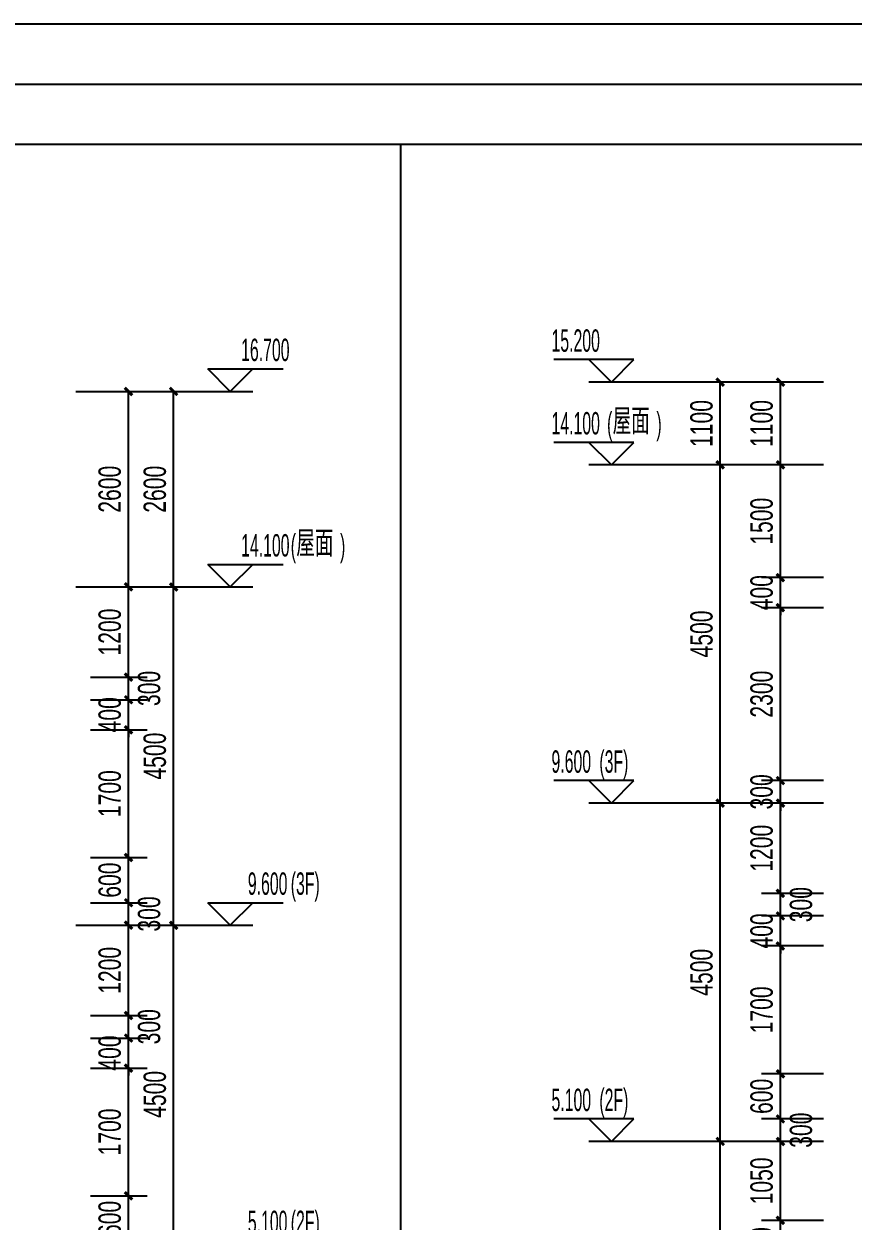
# Model space of a CAD drawing. Extents: x -483182 to 812890, y -390528 to -214858.
# Drawn here: x -173496 to -162465, y -345316 to -329392 of the extents above; entities that cross this region are included whole.
import ezdxf

# ---------------------------------------------------------------- set-up
doc = ezdxf.new("R2010")
doc.units = 0
doc.header["$LTSCALE"] = 1000
doc.header["$MEASUREMENT"] = 0
for name, color, linetype in [('01-标注_尺寸', 124, 'Continuous'), ('01-标注_标高', 200, 'Continuous'), ('01-标注_轴线坐标', 132, 'Continuous'), ('02-TEXT_标注', 130, 'Continuous'), ('A-0-图名图例', 2, 'Continuous')]:
    doc.layers.add(name, color=color, linetype=linetype)
doc.styles.add('_TCH_DIM', font='ros.shx', dxfattribs={"width": 0.75, "bigfont": 'jd.shx'})
doc.styles.add('_TCH_DIM_T3', font='ros.shx', dxfattribs={"width": 0.705882, "bigfont": 'jd.shx'})
doc.dimstyles.new('_TCH_ARCH&&100', dxfattribs={"dimtxt": 297.5, "dimasz": 100, "dimexe": 250, "dimexo": 300, "dimgap": 100, "dimtad": 1, "dimdec": 0, "dimzin": 0, "dimdsep": 46, "dimtxsty": '_TCH_DIM_T3', "dimblk": 'ARCHTICK', "dimcen": 0.09, "dimclrt": 7, "dimazin": 2, "dimtfac": 1, "dimtdec": 0, "dimtix": 1, "dimtmove": 2, "dimatfit": 3, "dimfxl": 0, "dimtolj": 1, "dimtzin": 0, "dimarcsym": 0})

# ---------------------------------------------------------------- blocks, each defined once
blk = doc.blocks.new('_ArchTick')
at = {"color": 0, "linetype": 'ByBlock', "const_width": 0.4}
blk.add_lwpolyline([(-0.5, -0.5), (0.5, 0.5)], dxfattribs=at)
blk = doc.blocks.new('*D1907')
at = {"layer": '01-标注_尺寸', "color": 0, "lineweight": -2, "transparency": 16777216}
for p, q in [((-163423, -344257), (-164482, -344257)), ((-164232, -349357), (-164232, -344257)), ((-163423, -349357), (-164482, -349357))]:
    blk.add_line(p, q, dxfattribs=at)
at = {"layer": 'Defpoints', "color": 0, "transparency": 16777216}
for p in [(-164232, -344257), (-163123, -344257), (-163123, -349357)]:
    blk.add_point(p, dxfattribs=at)
at = {"layer": '01-标注_尺寸', "color": 0, "lineweight": -2, "transparency": 16777216, "xscale": 100, "yscale": 100, "zscale": 100}
for p, rotation in [((-164232, -344257), 90), ((-164232, -349357), 270)]:
    blk.add_blockref('_ArchTick', p, dxfattribs=dict(at, rotation=rotation))
at = {"layer": '01-标注_尺寸', "color": 7, "transparency": 16777216, "insert": (-164481, -346807), "char_height": 297.5, "attachment_point": 5, "rotation": 90, "style": '_TCH_DIM_T3'}
blk.add_mtext('\\A1;5100', dxfattribs=at)
blk = doc.blocks.new('*D1908')
at = {"layer": '01-标注_尺寸', "color": 0, "lineweight": -2, "transparency": 16777216}
for p, q in [((-163423, -339757), (-164482, -339757)), ((-164232, -344257), (-164232, -339757)), ((-163423, -344257), (-164482, -344257))]:
    blk.add_line(p, q, dxfattribs=at)
at = {"layer": 'Defpoints', "color": 0, "transparency": 16777216}
for p in [(-164232, -339757), (-163123, -339757), (-163123, -344257)]:
    blk.add_point(p, dxfattribs=at)
at = {"layer": '01-标注_尺寸', "color": 0, "lineweight": -2, "transparency": 16777216, "xscale": 100, "yscale": 100, "zscale": 100}
for p, rotation in [((-164232, -339757), 90), ((-164232, -344257), 270)]:
    blk.add_blockref('_ArchTick', p, dxfattribs=dict(at, rotation=rotation))
at = {"layer": '01-标注_尺寸', "color": 7, "transparency": 16777216, "insert": (-164481, -342007), "char_height": 297.5, "attachment_point": 5, "rotation": 90, "style": '_TCH_DIM_T3'}
blk.add_mtext('\\A1;4500', dxfattribs=at)
blk = doc.blocks.new('*D1909')
at = {"layer": '01-标注_尺寸', "color": 0, "lineweight": -2, "transparency": 16777216}
for p, q in [((-163423, -335257), (-164482, -335257)), ((-164232, -339757), (-164232, -335257)), ((-163423, -339757), (-164482, -339757))]:
    blk.add_line(p, q, dxfattribs=at)
at = {"layer": 'Defpoints', "color": 0, "transparency": 16777216}
for p in [(-164232, -335257), (-163123, -335257), (-163123, -339757)]:
    blk.add_point(p, dxfattribs=at)
at = {"layer": '01-标注_尺寸', "color": 0, "lineweight": -2, "transparency": 16777216, "xscale": 100, "yscale": 100, "zscale": 100}
for p, rotation in [((-164232, -335257), 90), ((-164232, -339757), 270)]:
    blk.add_blockref('_ArchTick', p, dxfattribs=dict(at, rotation=rotation))
at = {"layer": '01-标注_尺寸', "color": 7, "transparency": 16777216, "insert": (-164481, -337507), "char_height": 297.5, "attachment_point": 5, "rotation": 90, "style": '_TCH_DIM_T3'}
blk.add_mtext('\\A1;4500', dxfattribs=at)
blk = doc.blocks.new('*D1910')
at = {"layer": '01-标注_尺寸', "color": 0, "lineweight": -2, "transparency": 16777216}
for p, q in [((-163423, -334157), (-164482, -334157)), ((-164232, -335257), (-164232, -334157)), ((-163423, -335257), (-164482, -335257))]:
    blk.add_line(p, q, dxfattribs=at)
at = {"layer": 'Defpoints', "color": 0, "transparency": 16777216}
for p in [(-164232, -334157), (-163123, -334157), (-163123, -335257)]:
    blk.add_point(p, dxfattribs=at)
at = {"layer": '01-标注_尺寸', "color": 0, "lineweight": -2, "transparency": 16777216, "xscale": 100, "yscale": 100, "zscale": 100}
for p, rotation in [((-164232, -334157), 90), ((-164232, -335257), 270)]:
    blk.add_blockref('_ArchTick', p, dxfattribs=dict(at, rotation=rotation))
at = {"layer": '01-标注_尺寸', "color": 7, "transparency": 16777216, "insert": (-164481, -334707), "char_height": 297.5, "attachment_point": 5, "rotation": 90, "style": '_TCH_DIM_T3'}
blk.add_mtext('\\A1;1100', dxfattribs=at)
blk = doc.blocks.new('*D1915')
at = {"layer": '01-标注_尺寸', "color": 0, "lineweight": -2, "transparency": 16777216}
for p, q in [((-162859, -345307), (-163682, -345307)), ((-163432, -345957), (-163432, -345307)), ((-162859, -345957), (-163682, -345957))]:
    blk.add_line(p, q, dxfattribs=at)
at = {"layer": 'Defpoints', "color": 0, "transparency": 16777216}
for p in [(-163432, -345307), (-162559, -345307), (-162559, -345957)]:
    blk.add_point(p, dxfattribs=at)
at = {"layer": '01-标注_尺寸', "color": 0, "lineweight": -2, "transparency": 16777216, "xscale": 100, "yscale": 100, "zscale": 100}
for p, rotation in [((-163432, -345307), 90), ((-163432, -345957), 270)]:
    blk.add_blockref('_ArchTick', p, dxfattribs=dict(at, rotation=rotation))
at = {"layer": '01-标注_尺寸', "color": 7, "transparency": 16777216, "insert": (-163681, -345632), "char_height": 297.5, "attachment_point": 5, "rotation": 90, "style": '_TCH_DIM_T3'}
blk.add_mtext('\\A1;650', dxfattribs=at)
blk = doc.blocks.new('*D1916')
at = {"layer": '01-标注_尺寸', "color": 0, "lineweight": -2, "transparency": 16777216}
for p, q in [((-162859, -344257), (-163682, -344257)), ((-163432, -345307), (-163432, -344257)), ((-162859, -345307), (-163682, -345307))]:
    blk.add_line(p, q, dxfattribs=at)
at = {"layer": 'Defpoints', "color": 0, "transparency": 16777216}
for p in [(-163432, -344257), (-162559, -344257), (-162559, -345307)]:
    blk.add_point(p, dxfattribs=at)
at = {"layer": '01-标注_尺寸', "color": 0, "lineweight": -2, "transparency": 16777216, "xscale": 100, "yscale": 100, "zscale": 100}
for p, rotation in [((-163432, -344257), 90), ((-163432, -345307), 270)]:
    blk.add_blockref('_ArchTick', p, dxfattribs=dict(at, rotation=rotation))
at = {"layer": '01-标注_尺寸', "color": 7, "transparency": 16777216, "insert": (-163681, -344782), "char_height": 297.5, "attachment_point": 5, "rotation": 90, "style": '_TCH_DIM_T3'}
blk.add_mtext('\\A1;1050', dxfattribs=at)
blk = doc.blocks.new('*D1917')
at = {"layer": '01-标注_尺寸', "color": 0, "lineweight": -2, "transparency": 16777216}
for p, q in [((-162859, -343957), (-163682, -343957)), ((-163432, -344257), (-163432, -343957)), ((-162859, -344257), (-163682, -344257))]:
    blk.add_line(p, q, dxfattribs=at)
at = {"layer": 'Defpoints', "color": 0, "transparency": 16777216}
for p in [(-163432, -343957), (-162559, -343957), (-162559, -344257)]:
    blk.add_point(p, dxfattribs=at)
at = {"layer": '01-标注_尺寸', "color": 0, "lineweight": -2, "transparency": 16777216, "xscale": 100, "yscale": 100, "zscale": 100}
for p, rotation in [((-163432, -343957), 90), ((-163432, -344257), 270)]:
    blk.add_blockref('_ArchTick', p, dxfattribs=dict(at, rotation=rotation))
at = {"layer": '01-标注_尺寸', "color": 7, "transparency": 16777216, "insert": (-163157, -344107), "char_height": 297.5, "attachment_point": 5, "rotation": 90, "style": '_TCH_DIM_T3'}
blk.add_mtext('\\A1;300', dxfattribs=at)
blk = doc.blocks.new('*D1918')
at = {"layer": '01-标注_尺寸', "color": 0, "lineweight": -2, "transparency": 16777216}
for p, q in [((-162859, -343357), (-163682, -343357)), ((-163432, -343957), (-163432, -343357)), ((-162859, -343957), (-163682, -343957))]:
    blk.add_line(p, q, dxfattribs=at)
at = {"layer": 'Defpoints', "color": 0, "transparency": 16777216}
for p in [(-163432, -343357), (-162559, -343357), (-162559, -343957)]:
    blk.add_point(p, dxfattribs=at)
at = {"layer": '01-标注_尺寸', "color": 0, "lineweight": -2, "transparency": 16777216, "xscale": 100, "yscale": 100, "zscale": 100}
for p, rotation in [((-163432, -343357), 90), ((-163432, -343957), 270)]:
    blk.add_blockref('_ArchTick', p, dxfattribs=dict(at, rotation=rotation))
at = {"layer": '01-标注_尺寸', "color": 7, "transparency": 16777216, "insert": (-163681, -343657), "char_height": 297.5, "attachment_point": 5, "rotation": 90, "style": '_TCH_DIM_T3'}
blk.add_mtext('\\A1;600', dxfattribs=at)
blk = doc.blocks.new('*D1919')
at = {"layer": '01-标注_尺寸', "color": 0, "lineweight": -2, "transparency": 16777216}
for p, q in [((-162859, -341657), (-163682, -341657)), ((-163432, -343357), (-163432, -341657)), ((-162859, -343357), (-163682, -343357))]:
    blk.add_line(p, q, dxfattribs=at)
at = {"layer": 'Defpoints', "color": 0, "transparency": 16777216}
for p in [(-163432, -341657), (-162559, -341657), (-162559, -343357)]:
    blk.add_point(p, dxfattribs=at)
at = {"layer": '01-标注_尺寸', "color": 0, "lineweight": -2, "transparency": 16777216, "xscale": 100, "yscale": 100, "zscale": 100}
for p, rotation in [((-163432, -341657), 90), ((-163432, -343357), 270)]:
    blk.add_blockref('_ArchTick', p, dxfattribs=dict(at, rotation=rotation))
at = {"layer": '01-标注_尺寸', "color": 7, "transparency": 16777216, "insert": (-163681, -342507), "char_height": 297.5, "attachment_point": 5, "rotation": 90, "style": '_TCH_DIM_T3'}
blk.add_mtext('\\A1;1700', dxfattribs=at)
blk = doc.blocks.new('*D1920')
at = {"layer": '01-标注_尺寸', "color": 0, "lineweight": -2, "transparency": 16777216}
for p, q in [((-163432, -341257), (-163432, -341157)), ((-162859, -341257), (-163682, -341257)), ((-163432, -341657), (-163432, -341257)), ((-162859, -341657), (-163682, -341657)), ((-163432, -341657), (-163432, -341757))]:
    blk.add_line(p, q, dxfattribs=at)
at = {"layer": 'Defpoints', "color": 0, "transparency": 16777216}
for p in [(-163432, -341257), (-162559, -341257), (-162559, -341657)]:
    blk.add_point(p, dxfattribs=at)
at = {"layer": '01-标注_尺寸', "color": 0, "lineweight": -2, "transparency": 16777216, "xscale": 100, "yscale": 100, "zscale": 100}
for p, rotation in [((-163432, -341257), 270), ((-163432, -341657), 90)]:
    blk.add_blockref('_ArchTick', p, dxfattribs=dict(at, rotation=rotation))
at = {"layer": '01-标注_尺寸', "color": 7, "transparency": 16777216, "insert": (-163681, -341457), "char_height": 297.5, "attachment_point": 5, "rotation": 90, "style": '_TCH_DIM_T3'}
blk.add_mtext('\\A1;400', dxfattribs=at)
blk = doc.blocks.new('*D1921')
at = {"layer": '01-标注_尺寸', "color": 0, "lineweight": -2, "transparency": 16777216}
for p, q in [((-162859, -340957), (-163682, -340957)), ((-163432, -341257), (-163432, -340957)), ((-162859, -341257), (-163682, -341257))]:
    blk.add_line(p, q, dxfattribs=at)
at = {"layer": 'Defpoints', "color": 0, "transparency": 16777216}
for p in [(-163432, -340957), (-162559, -340957), (-162559, -341257)]:
    blk.add_point(p, dxfattribs=at)
at = {"layer": '01-标注_尺寸', "color": 0, "lineweight": -2, "transparency": 16777216, "xscale": 100, "yscale": 100, "zscale": 100}
for p, rotation in [((-163432, -340957), 90), ((-163432, -341257), 270)]:
    blk.add_blockref('_ArchTick', p, dxfattribs=dict(at, rotation=rotation))
at = {"layer": '01-标注_尺寸', "color": 7, "transparency": 16777216, "insert": (-163157, -341107), "char_height": 297.5, "attachment_point": 5, "rotation": 90, "style": '_TCH_DIM_T3'}
blk.add_mtext('\\A1;300', dxfattribs=at)
blk = doc.blocks.new('*D1922')
at = {"layer": '01-标注_尺寸', "color": 0, "lineweight": -2, "transparency": 16777216}
for p, q in [((-162859, -339757), (-163682, -339757)), ((-163432, -340957), (-163432, -339757)), ((-162859, -340957), (-163682, -340957))]:
    blk.add_line(p, q, dxfattribs=at)
at = {"layer": 'Defpoints', "color": 0, "transparency": 16777216}
for p in [(-163432, -339757), (-162559, -339757), (-162559, -340957)]:
    blk.add_point(p, dxfattribs=at)
at = {"layer": '01-标注_尺寸', "color": 0, "lineweight": -2, "transparency": 16777216, "xscale": 100, "yscale": 100, "zscale": 100}
for p, rotation in [((-163432, -339757), 90), ((-163432, -340957), 270)]:
    blk.add_blockref('_ArchTick', p, dxfattribs=dict(at, rotation=rotation))
at = {"layer": '01-标注_尺寸', "color": 7, "transparency": 16777216, "insert": (-163681, -340357), "char_height": 297.5, "attachment_point": 5, "rotation": 90, "style": '_TCH_DIM_T3'}
blk.add_mtext('\\A1;1200', dxfattribs=at)
blk = doc.blocks.new('*D1923')
at = {"layer": '01-标注_尺寸', "color": 0, "lineweight": -2, "transparency": 16777216}
for p, q in [((-162859, -339457), (-163682, -339457)), ((-163432, -339457), (-163432, -339357)), ((-163432, -339757), (-163432, -339457)), ((-162859, -339757), (-163682, -339757)), ((-163432, -339757), (-163432, -339857))]:
    blk.add_line(p, q, dxfattribs=at)
at = {"layer": 'Defpoints', "color": 0, "transparency": 16777216}
for p in [(-163432, -339457), (-162559, -339457), (-162559, -339757)]:
    blk.add_point(p, dxfattribs=at)
at = {"layer": '01-标注_尺寸', "color": 0, "lineweight": -2, "transparency": 16777216, "xscale": 100, "yscale": 100, "zscale": 100}
for p, rotation in [((-163432, -339457), 270), ((-163432, -339757), 90)]:
    blk.add_blockref('_ArchTick', p, dxfattribs=dict(at, rotation=rotation))
at = {"layer": '01-标注_尺寸', "color": 7, "transparency": 16777216, "insert": (-163681, -339607), "char_height": 297.5, "attachment_point": 5, "rotation": 90, "style": '_TCH_DIM_T3'}
blk.add_mtext('\\A1;300', dxfattribs=at)
blk = doc.blocks.new('*D1924')
at = {"layer": '01-标注_尺寸', "color": 0, "lineweight": -2, "transparency": 16777216}
for p, q in [((-162859, -337157), (-163682, -337157)), ((-163432, -339457), (-163432, -337157)), ((-162859, -339457), (-163682, -339457))]:
    blk.add_line(p, q, dxfattribs=at)
at = {"layer": 'Defpoints', "color": 0, "transparency": 16777216}
for p in [(-163432, -337157), (-162559, -337157), (-162559, -339457)]:
    blk.add_point(p, dxfattribs=at)
at = {"layer": '01-标注_尺寸', "color": 0, "lineweight": -2, "transparency": 16777216, "xscale": 100, "yscale": 100, "zscale": 100}
for p, rotation in [((-163432, -337157), 90), ((-163432, -339457), 270)]:
    blk.add_blockref('_ArchTick', p, dxfattribs=dict(at, rotation=rotation))
at = {"layer": '01-标注_尺寸', "color": 7, "transparency": 16777216, "insert": (-163681, -338307), "char_height": 297.5, "attachment_point": 5, "rotation": 90, "style": '_TCH_DIM_T3'}
blk.add_mtext('\\A1;2300', dxfattribs=at)
blk = doc.blocks.new('*D1925')
at = {"layer": '01-标注_尺寸', "color": 0, "lineweight": -2, "transparency": 16777216}
for p, q in [((-162859, -336757), (-163682, -336757)), ((-163432, -336757), (-163432, -336657)), ((-163432, -337157), (-163432, -336757)), ((-162859, -337157), (-163682, -337157)), ((-163432, -337157), (-163432, -337257))]:
    blk.add_line(p, q, dxfattribs=at)
at = {"layer": 'Defpoints', "color": 0, "transparency": 16777216}
for p in [(-163432, -336757), (-162559, -336757), (-162559, -337157)]:
    blk.add_point(p, dxfattribs=at)
at = {"layer": '01-标注_尺寸', "color": 0, "lineweight": -2, "transparency": 16777216, "xscale": 100, "yscale": 100, "zscale": 100}
for p, rotation in [((-163432, -336757), 270), ((-163432, -337157), 90)]:
    blk.add_blockref('_ArchTick', p, dxfattribs=dict(at, rotation=rotation))
at = {"layer": '01-标注_尺寸', "color": 7, "transparency": 16777216, "insert": (-163681, -336957), "char_height": 297.5, "attachment_point": 5, "rotation": 90, "style": '_TCH_DIM_T3'}
blk.add_mtext('\\A1;400', dxfattribs=at)
blk = doc.blocks.new('*D1926')
at = {"layer": '01-标注_尺寸', "color": 0, "lineweight": -2, "transparency": 16777216}
for p, q in [((-162859, -335257), (-163682, -335257)), ((-163432, -336757), (-163432, -335257)), ((-162859, -336757), (-163682, -336757))]:
    blk.add_line(p, q, dxfattribs=at)
at = {"layer": 'Defpoints', "color": 0, "transparency": 16777216}
for p in [(-163432, -335257), (-162559, -335257), (-162559, -336757)]:
    blk.add_point(p, dxfattribs=at)
at = {"layer": '01-标注_尺寸', "color": 0, "lineweight": -2, "transparency": 16777216, "xscale": 100, "yscale": 100, "zscale": 100}
for p, rotation in [((-163432, -335257), 90), ((-163432, -336757), 270)]:
    blk.add_blockref('_ArchTick', p, dxfattribs=dict(at, rotation=rotation))
at = {"layer": '01-标注_尺寸', "color": 7, "transparency": 16777216, "insert": (-163681, -336007), "char_height": 297.5, "attachment_point": 5, "rotation": 90, "style": '_TCH_DIM_T3'}
blk.add_mtext('\\A1;1500', dxfattribs=at)
blk = doc.blocks.new('*D1927')
at = {"layer": '01-标注_尺寸', "color": 0, "lineweight": -2, "transparency": 16777216}
for p, q in [((-162859, -334157), (-163682, -334157)), ((-163432, -335257), (-163432, -334157)), ((-162859, -335257), (-163682, -335257))]:
    blk.add_line(p, q, dxfattribs=at)
at = {"layer": 'Defpoints', "color": 0, "transparency": 16777216}
for p in [(-163432, -334157), (-162559, -334157), (-162559, -335257)]:
    blk.add_point(p, dxfattribs=at)
at = {"layer": '01-标注_尺寸', "color": 0, "lineweight": -2, "transparency": 16777216, "xscale": 100, "yscale": 100, "zscale": 100}
for p, rotation in [((-163432, -334157), 90), ((-163432, -335257), 270)]:
    blk.add_blockref('_ArchTick', p, dxfattribs=dict(at, rotation=rotation))
at = {"layer": '01-标注_尺寸', "color": 7, "transparency": 16777216, "insert": (-163681, -334707), "char_height": 297.5, "attachment_point": 5, "rotation": 90, "style": '_TCH_DIM_T3'}
blk.add_mtext('\\A1;1100', dxfattribs=at)
blk = doc.blocks.new('*D1929')
at = {"layer": '01-标注_轴线坐标', "color": 0, "lineweight": -2, "transparency": 16777216}
for p, q in [((-172804, -341381), (-171255, -341381)), ((-171505, -345881), (-171505, -341381)), ((-172804, -345881), (-171255, -345881))]:
    blk.add_line(p, q, dxfattribs=at)
at = {"layer": 'Defpoints', "color": 0, "transparency": 16777216}
for p in [(-173104, -341381), (-171505, -341381), (-173104, -345881)]:
    blk.add_point(p, dxfattribs=at)
at = {"layer": '01-标注_轴线坐标', "color": 0, "lineweight": -2, "transparency": 16777216, "xscale": 100, "yscale": 100, "zscale": 100}
for p, rotation in [((-171505, -341381), 90), ((-171505, -345881), 270)]:
    blk.add_blockref('_ArchTick', p, dxfattribs=dict(at, rotation=rotation))
at = {"layer": '01-标注_轴线坐标', "color": 7, "transparency": 16777216, "insert": (-171754, -343631), "char_height": 297.5, "attachment_point": 5, "rotation": 90, "style": '_TCH_DIM_T3'}
blk.add_mtext('\\A1;4500', dxfattribs=at)
blk = doc.blocks.new('*D1930')
at = {"layer": '01-标注_轴线坐标', "color": 0, "lineweight": -2, "transparency": 16777216}
for p, q in [((-172804, -336881), (-171255, -336881)), ((-171505, -341381), (-171505, -336881)), ((-172804, -341381), (-171255, -341381))]:
    blk.add_line(p, q, dxfattribs=at)
at = {"layer": 'Defpoints', "color": 0, "transparency": 16777216}
for p in [(-173104, -336881), (-171505, -336881), (-173104, -341381)]:
    blk.add_point(p, dxfattribs=at)
at = {"layer": '01-标注_轴线坐标', "color": 0, "lineweight": -2, "transparency": 16777216, "xscale": 100, "yscale": 100, "zscale": 100}
for p, rotation in [((-171505, -336881), 90), ((-171505, -341381), 270)]:
    blk.add_blockref('_ArchTick', p, dxfattribs=dict(at, rotation=rotation))
at = {"layer": '01-标注_轴线坐标', "color": 7, "transparency": 16777216, "insert": (-171754, -339131), "char_height": 297.5, "attachment_point": 5, "rotation": 90, "style": '_TCH_DIM_T3'}
blk.add_mtext('\\A1;4500', dxfattribs=at)
blk = doc.blocks.new('*D1931')
at = {"layer": '01-标注_轴线坐标', "color": 0, "lineweight": -2, "transparency": 16777216}
for p, q in [((-172804, -334281), (-171255, -334281)), ((-171505, -336881), (-171505, -334281)), ((-172804, -336881), (-171255, -336881))]:
    blk.add_line(p, q, dxfattribs=at)
at = {"layer": 'Defpoints', "color": 0, "transparency": 16777216}
for p in [(-173104, -334281), (-171505, -334281), (-173104, -336881)]:
    blk.add_point(p, dxfattribs=at)
at = {"layer": '01-标注_轴线坐标', "color": 0, "lineweight": -2, "transparency": 16777216, "xscale": 100, "yscale": 100, "zscale": 100}
for p, rotation in [((-171505, -334281), 90), ((-171505, -336881), 270)]:
    blk.add_blockref('_ArchTick', p, dxfattribs=dict(at, rotation=rotation))
at = {"layer": '01-标注_轴线坐标', "color": 7, "transparency": 16777216, "insert": (-171754, -335581), "char_height": 297.5, "attachment_point": 5, "rotation": 90, "style": '_TCH_DIM_T3'}
blk.add_mtext('\\A1;2600', dxfattribs=at)
blk = doc.blocks.new('*D1934')
at = {"layer": '01-标注_尺寸', "color": 0, "lineweight": -2, "transparency": 16777216}
for p, q in [((-172613, -344981), (-171855, -344981)), ((-172105, -345581), (-172105, -344981)), ((-172613, -345581), (-171855, -345581))]:
    blk.add_line(p, q, dxfattribs=at)
at = {"layer": 'Defpoints', "color": 0, "transparency": 16777216}
for p in [(-172913, -344981), (-172105, -344981), (-172913, -345581)]:
    blk.add_point(p, dxfattribs=at)
at = {"layer": '01-标注_尺寸', "color": 0, "lineweight": -2, "transparency": 16777216, "xscale": 100, "yscale": 100, "zscale": 100}
for p, rotation in [((-172105, -344981), 90), ((-172105, -345581), 270)]:
    blk.add_blockref('_ArchTick', p, dxfattribs=dict(at, rotation=rotation))
at = {"layer": '01-标注_尺寸', "color": 7, "transparency": 16777216, "insert": (-172354, -345281), "char_height": 297.5, "attachment_point": 5, "rotation": 90, "style": '_TCH_DIM_T3'}
blk.add_mtext('\\A1;600', dxfattribs=at)
blk = doc.blocks.new('*D1935')
at = {"layer": '01-标注_尺寸', "color": 0, "lineweight": -2, "transparency": 16777216}
for p, q in [((-172613, -343281), (-171855, -343281)), ((-172105, -344981), (-172105, -343281)), ((-172613, -344981), (-171855, -344981))]:
    blk.add_line(p, q, dxfattribs=at)
at = {"layer": 'Defpoints', "color": 0, "transparency": 16777216}
for p in [(-172913, -343281), (-172105, -343281), (-172913, -344981)]:
    blk.add_point(p, dxfattribs=at)
at = {"layer": '01-标注_尺寸', "color": 0, "lineweight": -2, "transparency": 16777216, "xscale": 100, "yscale": 100, "zscale": 100}
for p, rotation in [((-172105, -343281), 90), ((-172105, -344981), 270)]:
    blk.add_blockref('_ArchTick', p, dxfattribs=dict(at, rotation=rotation))
at = {"layer": '01-标注_尺寸', "color": 7, "transparency": 16777216, "insert": (-172354, -344131), "char_height": 297.5, "attachment_point": 5, "rotation": 90, "style": '_TCH_DIM_T3'}
blk.add_mtext('\\A1;1700', dxfattribs=at)
blk = doc.blocks.new('*D1936')
at = {"layer": '01-标注_尺寸', "color": 0, "lineweight": -2, "transparency": 16777216}
for p, q in [((-172105, -342881), (-172105, -342781)), ((-172613, -342881), (-171855, -342881)), ((-172105, -343281), (-172105, -342881)), ((-172613, -343281), (-171855, -343281)), ((-172105, -343281), (-172105, -343381))]:
    blk.add_line(p, q, dxfattribs=at)
at = {"layer": 'Defpoints', "color": 0, "transparency": 16777216}
for p in [(-172913, -342881), (-172105, -342881), (-172913, -343281)]:
    blk.add_point(p, dxfattribs=at)
at = {"layer": '01-标注_尺寸', "color": 0, "lineweight": -2, "transparency": 16777216, "xscale": 100, "yscale": 100, "zscale": 100}
for p, rotation in [((-172105, -342881), 270), ((-172105, -343281), 90)]:
    blk.add_blockref('_ArchTick', p, dxfattribs=dict(at, rotation=rotation))
at = {"layer": '01-标注_尺寸', "color": 7, "transparency": 16777216, "insert": (-172354, -343081), "char_height": 297.5, "attachment_point": 5, "rotation": 90, "style": '_TCH_DIM_T3'}
blk.add_mtext('\\A1;400', dxfattribs=at)
blk = doc.blocks.new('*D1937')
at = {"layer": '01-标注_尺寸', "color": 0, "lineweight": -2, "transparency": 16777216}
for p, q in [((-172613, -342581), (-171855, -342581)), ((-172105, -342881), (-172105, -342581)), ((-172613, -342881), (-171855, -342881))]:
    blk.add_line(p, q, dxfattribs=at)
at = {"layer": 'Defpoints', "color": 0, "transparency": 16777216}
for p in [(-172913, -342581), (-172105, -342581), (-172913, -342881)]:
    blk.add_point(p, dxfattribs=at)
at = {"layer": '01-标注_尺寸', "color": 0, "lineweight": -2, "transparency": 16777216, "xscale": 100, "yscale": 100, "zscale": 100}
for p, rotation in [((-172105, -342581), 90), ((-172105, -342881), 270)]:
    blk.add_blockref('_ArchTick', p, dxfattribs=dict(at, rotation=rotation))
at = {"layer": '01-标注_尺寸', "color": 7, "transparency": 16777216, "insert": (-171830, -342731), "char_height": 297.5, "attachment_point": 5, "rotation": 90, "style": '_TCH_DIM_T3'}
blk.add_mtext('\\A1;300', dxfattribs=at)
blk = doc.blocks.new('*D1938')
at = {"layer": '01-标注_尺寸', "color": 0, "lineweight": -2, "transparency": 16777216}
for p, q in [((-172613, -341381), (-171855, -341381)), ((-172105, -342581), (-172105, -341381)), ((-172613, -342581), (-171855, -342581))]:
    blk.add_line(p, q, dxfattribs=at)
at = {"layer": 'Defpoints', "color": 0, "transparency": 16777216}
for p in [(-172913, -341381), (-172105, -341381), (-172913, -342581)]:
    blk.add_point(p, dxfattribs=at)
at = {"layer": '01-标注_尺寸', "color": 0, "lineweight": -2, "transparency": 16777216, "xscale": 100, "yscale": 100, "zscale": 100}
for p, rotation in [((-172105, -341381), 90), ((-172105, -342581), 270)]:
    blk.add_blockref('_ArchTick', p, dxfattribs=dict(at, rotation=rotation))
at = {"layer": '01-标注_尺寸', "color": 7, "transparency": 16777216, "insert": (-172354, -341981), "char_height": 297.5, "attachment_point": 5, "rotation": 90, "style": '_TCH_DIM_T3'}
blk.add_mtext('\\A1;1200', dxfattribs=at)
blk = doc.blocks.new('*D1939')
at = {"layer": '01-标注_尺寸', "color": 0, "lineweight": -2, "transparency": 16777216}
for p, q in [((-172613, -341081), (-171855, -341081)), ((-172105, -341381), (-172105, -341081)), ((-172613, -341381), (-171855, -341381))]:
    blk.add_line(p, q, dxfattribs=at)
at = {"layer": 'Defpoints', "color": 0, "transparency": 16777216}
for p in [(-172913, -341081), (-172105, -341081), (-172913, -341381)]:
    blk.add_point(p, dxfattribs=at)
at = {"layer": '01-标注_尺寸', "color": 0, "lineweight": -2, "transparency": 16777216, "xscale": 100, "yscale": 100, "zscale": 100}
for p, rotation in [((-172105, -341081), 90), ((-172105, -341381), 270)]:
    blk.add_blockref('_ArchTick', p, dxfattribs=dict(at, rotation=rotation))
at = {"layer": '01-标注_尺寸', "color": 7, "transparency": 16777216, "insert": (-171830, -341231), "char_height": 297.5, "attachment_point": 5, "rotation": 90, "style": '_TCH_DIM_T3'}
blk.add_mtext('\\A1;300', dxfattribs=at)
blk = doc.blocks.new('*D1940')
at = {"layer": '01-标注_尺寸', "color": 0, "lineweight": -2, "transparency": 16777216}
for p, q in [((-172613, -340481), (-171855, -340481)), ((-172105, -341081), (-172105, -340481)), ((-172613, -341081), (-171855, -341081))]:
    blk.add_line(p, q, dxfattribs=at)
at = {"layer": 'Defpoints', "color": 0, "transparency": 16777216}
for p in [(-172913, -340481), (-172105, -340481), (-172913, -341081)]:
    blk.add_point(p, dxfattribs=at)
at = {"layer": '01-标注_尺寸', "color": 0, "lineweight": -2, "transparency": 16777216, "xscale": 100, "yscale": 100, "zscale": 100}
for p, rotation in [((-172105, -340481), 90), ((-172105, -341081), 270)]:
    blk.add_blockref('_ArchTick', p, dxfattribs=dict(at, rotation=rotation))
at = {"layer": '01-标注_尺寸', "color": 7, "transparency": 16777216, "insert": (-172354, -340781), "char_height": 297.5, "attachment_point": 5, "rotation": 90, "style": '_TCH_DIM_T3'}
blk.add_mtext('\\A1;600', dxfattribs=at)
blk = doc.blocks.new('*D1941')
at = {"layer": '01-标注_尺寸', "color": 0, "lineweight": -2, "transparency": 16777216}
for p, q in [((-172613, -338781), (-171855, -338781)), ((-172105, -340481), (-172105, -338781)), ((-172613, -340481), (-171855, -340481))]:
    blk.add_line(p, q, dxfattribs=at)
at = {"layer": 'Defpoints', "color": 0, "transparency": 16777216}
for p in [(-172913, -338781), (-172105, -338781), (-172913, -340481)]:
    blk.add_point(p, dxfattribs=at)
at = {"layer": '01-标注_尺寸', "color": 0, "lineweight": -2, "transparency": 16777216, "xscale": 100, "yscale": 100, "zscale": 100}
for p, rotation in [((-172105, -338781), 90), ((-172105, -340481), 270)]:
    blk.add_blockref('_ArchTick', p, dxfattribs=dict(at, rotation=rotation))
at = {"layer": '01-标注_尺寸', "color": 7, "transparency": 16777216, "insert": (-172354, -339631), "char_height": 297.5, "attachment_point": 5, "rotation": 90, "style": '_TCH_DIM_T3'}
blk.add_mtext('\\A1;1700', dxfattribs=at)
blk = doc.blocks.new('*D1942')
at = {"layer": '01-标注_尺寸', "color": 0, "lineweight": -2, "transparency": 16777216}
for p, q in [((-172613, -338381), (-171855, -338381)), ((-172105, -338381), (-172105, -338281)), ((-172105, -338781), (-172105, -338381)), ((-172613, -338781), (-171855, -338781)), ((-172105, -338781), (-172105, -338881))]:
    blk.add_line(p, q, dxfattribs=at)
at = {"layer": 'Defpoints', "color": 0, "transparency": 16777216}
for p in [(-172913, -338381), (-172105, -338381), (-172913, -338781)]:
    blk.add_point(p, dxfattribs=at)
at = {"layer": '01-标注_尺寸', "color": 0, "lineweight": -2, "transparency": 16777216, "xscale": 100, "yscale": 100, "zscale": 100}
for p, rotation in [((-172105, -338381), 270), ((-172105, -338781), 90)]:
    blk.add_blockref('_ArchTick', p, dxfattribs=dict(at, rotation=rotation))
at = {"layer": '01-标注_尺寸', "color": 7, "transparency": 16777216, "insert": (-172354, -338581), "char_height": 297.5, "attachment_point": 5, "rotation": 90, "style": '_TCH_DIM_T3'}
blk.add_mtext('\\A1;400', dxfattribs=at)
blk = doc.blocks.new('*D1943')
at = {"layer": '01-标注_尺寸', "color": 0, "lineweight": -2, "transparency": 16777216}
for p, q in [((-172613, -338081), (-171855, -338081)), ((-172105, -338381), (-172105, -338081)), ((-172613, -338381), (-171855, -338381))]:
    blk.add_line(p, q, dxfattribs=at)
at = {"layer": 'Defpoints', "color": 0, "transparency": 16777216}
for p in [(-172913, -338081), (-172105, -338081), (-172913, -338381)]:
    blk.add_point(p, dxfattribs=at)
at = {"layer": '01-标注_尺寸', "color": 0, "lineweight": -2, "transparency": 16777216, "xscale": 100, "yscale": 100, "zscale": 100}
for p, rotation in [((-172105, -338081), 90), ((-172105, -338381), 270)]:
    blk.add_blockref('_ArchTick', p, dxfattribs=dict(at, rotation=rotation))
at = {"layer": '01-标注_尺寸', "color": 7, "transparency": 16777216, "insert": (-171830, -338231), "char_height": 297.5, "attachment_point": 5, "rotation": 90, "style": '_TCH_DIM_T3'}
blk.add_mtext('\\A1;300', dxfattribs=at)
blk = doc.blocks.new('*D1944')
at = {"layer": '01-标注_尺寸', "color": 0, "lineweight": -2, "transparency": 16777216}
for p, q in [((-172613, -336881), (-171855, -336881)), ((-172105, -338081), (-172105, -336881)), ((-172613, -338081), (-171855, -338081))]:
    blk.add_line(p, q, dxfattribs=at)
at = {"layer": 'Defpoints', "color": 0, "transparency": 16777216}
for p in [(-172913, -336881), (-172105, -336881), (-172913, -338081)]:
    blk.add_point(p, dxfattribs=at)
at = {"layer": '01-标注_尺寸', "color": 0, "lineweight": -2, "transparency": 16777216, "xscale": 100, "yscale": 100, "zscale": 100}
for p, rotation in [((-172105, -336881), 90), ((-172105, -338081), 270)]:
    blk.add_blockref('_ArchTick', p, dxfattribs=dict(at, rotation=rotation))
at = {"layer": '01-标注_尺寸', "color": 7, "transparency": 16777216, "insert": (-172354, -337481), "char_height": 297.5, "attachment_point": 5, "rotation": 90, "style": '_TCH_DIM_T3'}
blk.add_mtext('\\A1;1200', dxfattribs=at)
blk = doc.blocks.new('*D1945')
at = {"layer": '01-标注_尺寸', "color": 0, "lineweight": -2, "transparency": 16777216}
for p, q in [((-172613, -334281), (-171855, -334281)), ((-172105, -336881), (-172105, -334281)), ((-172613, -336881), (-171855, -336881))]:
    blk.add_line(p, q, dxfattribs=at)
at = {"layer": 'Defpoints', "color": 0, "transparency": 16777216}
for p in [(-172913, -334281), (-172105, -334281), (-172913, -336881)]:
    blk.add_point(p, dxfattribs=at)
at = {"layer": '01-标注_尺寸', "color": 0, "lineweight": -2, "transparency": 16777216, "xscale": 100, "yscale": 100, "zscale": 100}
for p, rotation in [((-172105, -334281), 90), ((-172105, -336881), 270)]:
    blk.add_blockref('_ArchTick', p, dxfattribs=dict(at, rotation=rotation))
at = {"layer": '01-标注_尺寸', "color": 7, "transparency": 16777216, "insert": (-172354, -335581), "char_height": 297.5, "attachment_point": 5, "rotation": 90, "style": '_TCH_DIM_T3'}
blk.add_mtext('\\A1;2600', dxfattribs=at)

msp = doc.modelspace()

# ---------------------------------------------------------------- linework, layer by layer
at = {"layer": '01-标注_标高'}
for p, q in [((-165380.6, -333857.4), (-166447.6, -333857.4)), ((-165680.6, -334157.4), (-165980.6, -333857.4)), ((-165680.6, -334157.4), (-165380.6, -333857.4)), ((-170751.1, -334281.1), (-171051.1, -333981.1)), ((-171051.1, -333981.1), (-170046.6, -333981.1)), ((-170751.1, -334281.1), (-170451.1, -333981.1)), ((-164482.1, -334157.4), (-165980.6, -334157.4)), ((-171255.1, -334281.1), (-170451.1, -334281.1)), ((-165380.6, -334957.4), (-166447.6, -334957.4)), ((-165680.6, -335257.4), (-165980.6, -334957.4)), ((-165680.6, -335257.4), (-165380.6, -334957.4)), ((-164482.1, -335257.4), (-165980.6, -335257.4)), ((-170751.1, -336881.1), (-171051.1, -336581.1)), ((-171051.1, -336581.1), (-170046.6, -336581.1)), ((-170751.1, -336881.1), (-170451.1, -336581.1)), ((-171255.1, -336881.1), (-170451.1, -336881.1)), ((-165380.6, -339457.4), (-166447.6, -339457.4)), ((-165680.6, -339757.4), (-165980.6, -339457.4)), ((-165680.6, -339757.4), (-165380.6, -339457.4)), ((-164482.1, -339757.4), (-165980.6, -339757.4)), ((-170751.1, -341381.1), (-171051.1, -341081.1)), ((-171051.1, -341081.1), (-170046.6, -341081.1)), ((-170751.1, -341381.1), (-170451.1, -341081.1)), ((-171255.1, -341381.1), (-170451.1, -341381.1)), ((-165380.6, -343957.4), (-166447.6, -343957.4)), ((-165680.6, -344257.4), (-165980.6, -343957.4)), ((-165680.6, -344257.4), (-165380.6, -343957.4)), ((-164482.1, -344257.4), (-165980.6, -344257.4))]:
    msp.add_line(p, q, dxfattribs=at)
at = {"layer": 'A-0-图名图例'}
for p, q in [((-207380, -329391.9), (-133280, -329391.9)), ((-207380, -330191.9), (-133280, -330191.9)), ((-207380, -330991.9), (-133280, -330991.9)), ((-168480, -352791.9), (-168480, -330991.9))]:
    msp.add_line(p, q, dxfattribs=at)

# ---------------------------------------------------------------- texts
at = {"layer": '02-TEXT_标注', "style": '_TCH_DIM'}
for s, height, width, p in [('16.700', 297.5, 0.529412, (-170606.9, -333876.1)), ('15.200', 297.5, 0.529412, (-166477.6, -333752.4)), ('14.100', 297.5, 0.529412, (-166477.6, -334852.4)), ('(', 297.5, 0.529412, (-165737.8, -334852.4)), ('屋面', 347.29, 0.75, (-165664.3, -334852.4)), (')', 297.5, 0.529412, (-165082.4, -334852.4)), ('屋面', 347.29, 0.75, (-169873.1, -336476.1)), ('14.100', 297.5, 0.529412, (-170606.9, -336476.1)), ('(', 297.5, 0.529412, (-169946.6, -336476.1)), (')', 297.5, 0.529412, (-169291.1, -336476.1)), ('9.600', 297.5, 0.529412, (-166477.6, -339352.4)), ('(3F)', 297.5, 0.529412, (-165840.5, -339352.4)), ('9.600', 297.5, 0.529412, (-170517.6, -340976.1)), ('(3F)', 297.5, 0.529412, (-169946.6, -340976.1)), ('5.100', 297.5, 0.529412, (-166477.6, -343852.4)), ('(2F)', 297.5, 0.529412, (-165840.5, -343852.4)), ('5.100', 297.5, 0.529412, (-170517.6, -345476.1)), ('(2F)', 297.5, 0.529412, (-169946.6, -345476.1))]:
    msp.add_text(s, height=height, dxfattribs=dict(at, width=width)).set_placement(p)

# ---------------------------------------------------------------- dimensions: what is measured, and where the dimension line sits
at = {"layer": '01-标注_尺寸'}
for p1, p2, distance, picture, middle in [((-172912.6, -336881.1), (-172912.6, -334281.1), -807.5, '*D1945', (-172353.9, -335581.1)), ((-163123.5, -335257.4), (-163123.5, -334157.4), 1108.7, '*D1910', (-164480.9, -334707.4)), ((-162559.3, -335257.4), (-162559.3, -334157.4), 872.8, '*D1927', (-163680.9, -334707.4)), ((-163123.5, -339757.4), (-163123.5, -335257.4), 1108.7, '*D1909', (-164480.9, -337507.4)), ((-162559.3, -336757.1), (-162559.3, -335257.4), 872.8, '*D1926', (-163680.9, -336007.3)), ((-162559.3, -337157.5), (-162559.3, -336757.1), 872.8, '*D1925', (-163680.9, -336957.3)), ((-172912.6, -338081.1), (-172912.6, -336881.1), -807.5, '*D1944', (-172353.9, -337481.1)), ((-162559.3, -339457.4), (-162559.3, -337157.5), 872.8, '*D1924', (-163680.9, -338307.4)), ((-172912.6, -338781.1), (-172912.6, -338381.1), -807.5, '*D1942', (-172353.9, -338581.1)), ((-172912.6, -340481.1), (-172912.6, -338781.1), -807.5, '*D1941', (-172353.9, -339631.1)), ((-162559.3, -339757.4), (-162559.3, -339457.4), 872.8, '*D1923', (-163680.9, -339607.4)), ((-163123.5, -344257.4), (-163123.5, -339757.4), 1108.7, '*D1908', (-164480.9, -342007.4)), ((-162559.3, -340957.4), (-162559.3, -339757.4), 872.8, '*D1922', (-163680.9, -340357.4)), ((-172912.6, -341081.1), (-172912.6, -340481.1), -807.5, '*D1940', (-172353.9, -340781.1)), ((-162559.3, -341657.4), (-162559.3, -341257.4), 872.8, '*D1920', (-163680.9, -341457.4)), ((-172912.6, -342581.1), (-172912.6, -341381.1), -807.5, '*D1938', (-172353.9, -341981.1)), ((-162559.3, -343357.4), (-162559.3, -341657.4), 872.8, '*D1919', (-163680.9, -342507.4)), ((-172912.6, -343281.1), (-172912.6, -342881.1), -807.5, '*D1936', (-172353.9, -343081.1)), ((-172912.6, -344981.1), (-172912.6, -343281.1), -807.5, '*D1935', (-172353.9, -344131.1)), ((-162559.3, -343957.4), (-162559.3, -343357.4), 872.8, '*D1918', (-163680.9, -343657.4)), ((-163123.5, -349357.4), (-163123.5, -344257.4), 1108.7, '*D1907', (-164480.9, -346807.4)), ((-162559.3, -345307.4), (-162559.3, -344257.4), 872.8, '*D1916', (-163680.9, -344782.4)), ((-172912.6, -345581.1), (-172912.6, -344981.1), -807.5, '*D1934', (-172353.9, -345281.1)), ((-162559.3, -345957.4), (-162559.3, -345307.4), 872.8, '*D1915', (-163680.9, -345632.4))]:
    dim = msp.add_aligned_dim(p1=p1, p2=p2, distance=distance, dimstyle='_TCH_ARCH&&100', dxfattribs=at)
    dim.commit()
    dim.dimension.update_dxf_attribs({"geometry": picture, "text_midpoint": middle})
for base, p1, p2, picture, middle in [((-172105.1, -338081.1), (-172912.6, -338381.1), (-172912.6, -338081.1), '*D1943', (-171830.1, -338231.1)), ((-163432.1, -340957.4), (-162559.3, -341257.4), (-162559.3, -340957.4), '*D1921', (-163157.1, -341107.4)), ((-172105.1, -341081.1), (-172912.6, -341381.1), (-172912.6, -341081.1), '*D1939', (-171830.1, -341231.1)), ((-172105.1, -342581.1), (-172912.6, -342881.1), (-172912.6, -342581.1), '*D1937', (-171830.1, -342731.1)), ((-163432.1, -343957.4), (-162559.3, -344257.4), (-162559.3, -343957.4), '*D1917', (-163157.1, -344107.4))]:
    dim = msp.add_linear_dim(base=base, p1=p1, p2=p2, angle=90, dimstyle='_TCH_ARCH&&100', dxfattribs=at)
    dim.commit()
    dim.dimension.update_dxf_attribs({"geometry": picture, "text_midpoint": middle, "dimtype": 161})
at = {"layer": '01-标注_轴线坐标'}
for p1, p2, picture, middle in [((-173104.3, -336881.1), (-173104.3, -334281.1), '*D1931', (-171753.9, -335581.1)), ((-173104.3, -341381.1), (-173104.3, -336881.1), '*D1930', (-171753.9, -339131.1)), ((-173104.3, -345881.1), (-173104.3, -341381.1), '*D1929', (-171753.9, -343631.1))]:
    dim = msp.add_aligned_dim(p1=p1, p2=p2, distance=-1599.2, dimstyle='_TCH_ARCH&&100', dxfattribs=at)
    dim.commit()
    dim.dimension.update_dxf_attribs({"geometry": picture, "text_midpoint": middle})

doc.saveas('drawing.dxf')
